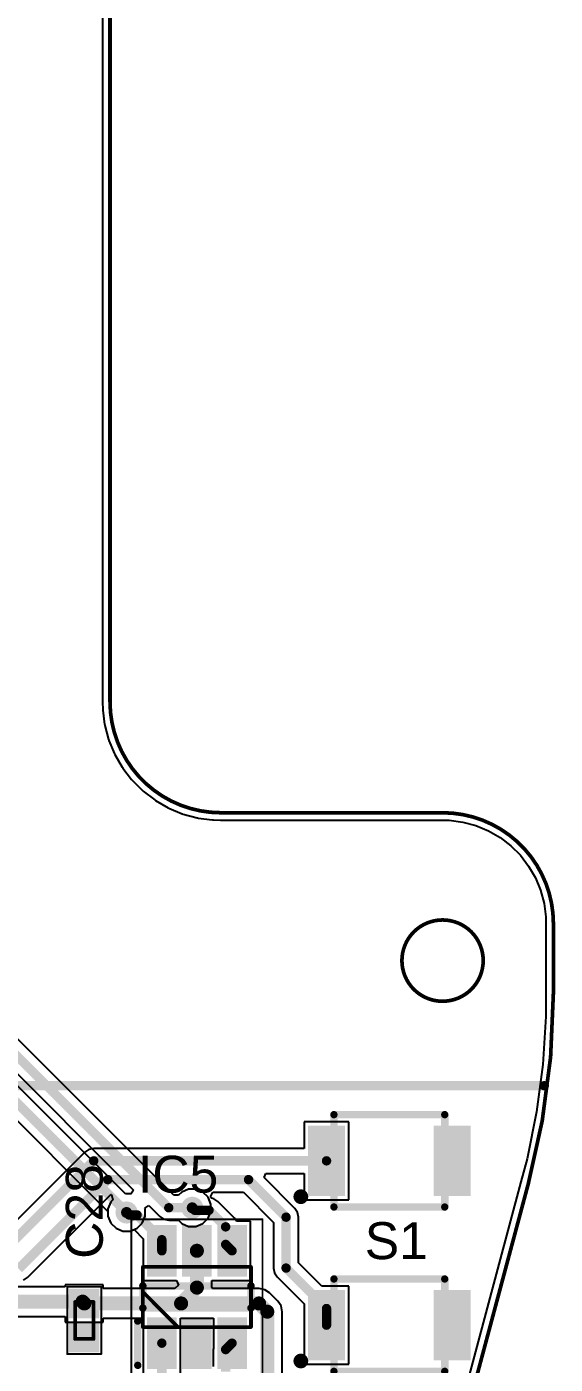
# Model space of a CAD drawing. Header units: millimetres. Extents: x -1.58 to 1.58, y -1.38 to 3.35.
# Drawn here: x 1.014 to 1.577, y 0.298 to 1.723 of the extents above; entities that cross this region are included whole.
import ezdxf

# ---------------------------------------------------------------- set-up
doc = ezdxf.new("R2010")
doc.units = ezdxf.units.MM
doc.header["$MEASUREMENT"] = 0
for name, color, linetype in [('BottomLayer', 5, 'Continuous'), ('Mechanical1', 6, 'Continuous'), ('Mechanical13', 56, 'Continuous'), ('Mechanical15', 56, 'Continuous'), ('TopLayer', 1, 'Continuous'), ('TopOverlay', 2, 'Continuous'), ('TopPaste', 8, 'Continuous'), ('TopSolder', 216, 'Continuous'), ('ViaHoleLayer', 16, 'Continuous')]:
    doc.layers.add(name, color=color, linetype=linetype)
doc.styles.add('Arial', font='arial.ttf', dxfattribs={"height": 0.2})

# ---------------------------------------------------------------- blocks, each defined once
blk = doc.blocks.new('B3U_1000P_19')
at = {"layer": 'TopLayer'}
for points in [[(-0.0827, -0.0335), (-0.0827, 0.0335), (-0.0512, 0.0335), (-0.0512, -0.0335)], [(0.0512, -0.0335), (0.0512, 0.0335), (0.0827, 0.0335), (0.0827, -0.0335)]]:
    blk.add_hatch(color=1, dxfattribs=at).paths.add_polyline_path(points)
at = {"layer": 'TopPaste'}
for points in [[(-0.0827, -0.0335), (-0.0827, 0.0335), (-0.0512, 0.0335), (-0.0512, -0.0335)], [(0.0512, -0.0335), (0.0512, 0.0335), (0.0827, 0.0335), (0.0827, -0.0335)]]:
    blk.add_hatch(color=8, dxfattribs=at).paths.add_polyline_path(points)
at = {"layer": 'TopSolder'}
for points in [[(-0.0867, -0.0375), (-0.0867, 0.0375), (-0.0472, 0.0375), (-0.0472, -0.0375)], [(0.0472, -0.0375), (0.0472, 0.0375), (0.0867, 0.0375), (0.0867, -0.0375)]]:
    blk.add_hatch(color=216, dxfattribs=at).paths.add_polyline_path(points)
at = {"layer": 'Mechanical13', "const_width": 0.00787}
for points in [[(-0.0591, 0.0492), (-0.0591, -0.0492)], [(0.0591, 0.0492), (-0.0591, 0.0492)], [(0.0591, 0.0492), (0.0591, -0.0492)], [(0.0591, -0.0492), (-0.0591, -0.0492)]]:
    blk.add_lwpolyline(points, dxfattribs=at)
at = {"layer": 'Mechanical13', "const_width": 0.00394}
for points in [[(-0.061, 0.0492, 1), (-0.0571, 0.0492, 1)], [(-0.061, 0.0492, 1), (-0.0571, 0.0492, 1)], [(0.0571, 0.0492, 1), (0.061, 0.0492, 1)], [(0.0571, 0.0492, 1), (0.061, 0.0492, 1)], [(-0.061, -0.0492, 1), (-0.0571, -0.0492, 1)], [(-0.061, -0.0492, 1), (-0.0571, -0.0492, 1)], [(0.0571, -0.0492, 1), (0.061, -0.0492, 1)], [(0.0571, -0.0492, 1), (0.061, -0.0492, 1)]]:
    blk.add_lwpolyline(points, format="xyb", close=True, dxfattribs=at)
at = {"layer": 'TopOverlay', "const_width": 0.00787}
for points in [[(0.0591, 0.0492), (-0.0591, 0.0492)], [(0.0591, -0.0492), (-0.0591, -0.0492)]]:
    blk.add_lwpolyline(points, dxfattribs=at)
at = {"layer": 'TopOverlay'}
for points, const_width in [([(-0.061, 0.0492, 1), (-0.0571, 0.0492, 1)], 0.00394), ([(0.0571, 0.0492, 1), (0.061, 0.0492, 1)], 0.00394), ([(0.0982, 0.0382, 1), (0.0904, 0.0382, 1)], 0.00787), ([(0.0884, 0.0382, 1), (0.0923, 0.0382, 1)], 0.00394), ([(0.0963, 0.0382, 1), (0.1002, 0.0382, 1)], 0.00394), ([(-0.061, -0.0492, 1), (-0.0571, -0.0492, 1)], 0.00394), ([(0.0571, -0.0492, 1), (0.061, -0.0492, 1)], 0.00394)]:
    blk.add_lwpolyline(points, format="xyb", close=True, dxfattribs=dict(at, const_width=const_width))
blk = doc.blocks.new('B3U_1000P_20')
at = {"layer": 'TopLayer'}
for points in [[(-0.0827, -0.0335), (-0.0827, 0.0335), (-0.0512, 0.0335), (-0.0512, -0.0335)], [(0.0512, -0.0335), (0.0512, 0.0335), (0.0827, 0.0335), (0.0827, -0.0335)]]:
    blk.add_hatch(color=1, dxfattribs=at).paths.add_polyline_path(points)
at = {"layer": 'TopPaste'}
for points in [[(-0.0827, -0.0335), (-0.0827, 0.0335), (-0.0512, 0.0335), (-0.0512, -0.0335)], [(0.0512, -0.0335), (0.0512, 0.0335), (0.0827, 0.0335), (0.0827, -0.0335)]]:
    blk.add_hatch(color=8, dxfattribs=at).paths.add_polyline_path(points)
at = {"layer": 'TopSolder'}
for points in [[(-0.0867, -0.0375), (-0.0867, 0.0375), (-0.0472, 0.0375), (-0.0472, -0.0375)], [(0.0472, -0.0375), (0.0472, 0.0375), (0.0867, 0.0375), (0.0867, -0.0375)]]:
    blk.add_hatch(color=216, dxfattribs=at).paths.add_polyline_path(points)
at = {"layer": 'Mechanical13', "const_width": 0.00787}
for points in [[(-0.0591, 0.0492), (-0.0591, -0.0492)], [(0.0591, 0.0492), (-0.0591, 0.0492)], [(0.0591, 0.0492), (0.0591, -0.0492)], [(0.0591, -0.0492), (-0.0591, -0.0492)]]:
    blk.add_lwpolyline(points, dxfattribs=at)
at = {"layer": 'Mechanical13', "const_width": 0.00394}
for points in [[(-0.061, 0.0492, 1), (-0.0571, 0.0492, 1)], [(-0.061, 0.0492, 1), (-0.0571, 0.0492, 1)], [(0.0571, 0.0492, 1), (0.061, 0.0492, 1)], [(0.0571, 0.0492, 1), (0.061, 0.0492, 1)], [(-0.061, -0.0492, 1), (-0.0571, -0.0492, 1)], [(-0.061, -0.0492, 1), (-0.0571, -0.0492, 1)], [(0.0571, -0.0492, 1), (0.061, -0.0492, 1)], [(0.0571, -0.0492, 1), (0.061, -0.0492, 1)]]:
    blk.add_lwpolyline(points, format="xyb", close=True, dxfattribs=at)
at = {"layer": 'TopOverlay', "const_width": 0.00787}
for points in [[(0.0591, 0.0492), (-0.0591, 0.0492)], [(0.0591, -0.0492), (-0.0591, -0.0492)]]:
    blk.add_lwpolyline(points, dxfattribs=at)
at = {"layer": 'TopOverlay'}
for points, const_width in [([(-0.061, 0.0492, 1), (-0.0571, 0.0492, 1)], 0.00394), ([(0.0571, 0.0492, 1), (0.061, 0.0492, 1)], 0.00394), ([(0.0982, 0.0382, 1), (0.0904, 0.0382, 1)], 0.00787), ([(0.0884, 0.0382, 1), (0.0923, 0.0382, 1)], 0.00394), ([(0.0963, 0.0382, 1), (0.1002, 0.0382, 1)], 0.00394), ([(-0.061, -0.0492, 1), (-0.0571, -0.0492, 1)], 0.00394), ([(0.0571, -0.0492, 1), (0.061, -0.0492, 1)], 0.00394)]:
    blk.add_lwpolyline(points, format="xyb", close=True, dxfattribs=dict(at, const_width=const_width))
blk = doc.blocks.new('SOT95P280X145_6N_68')
at = {"layer": 'TopLayer'}
for points in [[(-0.0728, 0.0492), (-0.0256, 0.0492), (-0.0256, 0.0256), (-0.0728, 0.0256)], [(0.0256, 0.0492), (0.0728, 0.0492), (0.0728, 0.0256), (0.0256, 0.0256)], [(-0.0728, 0.0118), (-0.0256, 0.0118), (-0.0256, -0.0118), (-0.0728, -0.0118)], [(0.0256, 0.0118), (0.0728, 0.0118), (0.0728, -0.0118), (0.0256, -0.0118)], [(-0.0728, -0.0256), (-0.0256, -0.0256), (-0.0256, -0.0492), (-0.0728, -0.0492)], [(0.0256, -0.0256), (0.0728, -0.0256), (0.0728, -0.0492), (0.0256, -0.0492)]]:
    blk.add_hatch(color=1, dxfattribs=at).paths.add_polyline_path(points)
at = {"layer": 'TopPaste'}
for points in [[(-0.0728, 0.0492), (-0.0256, 0.0492), (-0.0256, 0.0256), (-0.0728, 0.0256)], [(0.0256, 0.0492), (0.0728, 0.0492), (0.0728, 0.0256), (0.0256, 0.0256)], [(-0.0728, 0.0118), (-0.0256, 0.0118), (-0.0256, -0.0118), (-0.0728, -0.0118)], [(0.0256, 0.0118), (0.0728, 0.0118), (0.0728, -0.0118), (0.0256, -0.0118)], [(-0.0728, -0.0256), (-0.0256, -0.0256), (-0.0256, -0.0492), (-0.0728, -0.0492)], [(0.0256, -0.0256), (0.0728, -0.0256), (0.0728, -0.0492), (0.0256, -0.0492)]]:
    blk.add_hatch(color=8, dxfattribs=at).paths.add_polyline_path(points)
at = {"layer": 'TopSolder'}
for points in [[(-0.0768, 0.0532), (-0.0216, 0.0532), (-0.0216, 0.0216), (-0.0768, 0.0216)], [(0.0216, 0.0532), (0.0768, 0.0532), (0.0768, 0.0216), (0.0216, 0.0216)], [(-0.0768, 0.0158), (-0.0216, 0.0158), (-0.0216, -0.0158), (-0.0768, -0.0158)], [(0.0216, 0.0158), (0.0768, 0.0158), (0.0768, -0.0158), (0.0216, -0.0158)], [(-0.0768, -0.0216), (-0.0216, -0.0216), (-0.0216, -0.0532), (-0.0768, -0.0532)], [(0.0216, -0.0216), (0.0768, -0.0216), (0.0768, -0.0532), (0.0216, -0.0532)]]:
    blk.add_hatch(color=216, dxfattribs=at).paths.add_polyline_path(points)
at = {"layer": 'Mechanical13', "const_width": 0.00394}
for points in [[(-0.032, 0.0576), (0.032, 0.0576)], [(-0.032, 0.0576), (-0.032, -0.0576)], [(0.0054, 0.0576), (-0.032, 0.0202)], [(0.032, 0.0576), (0.032, -0.0576)], [(-0.032, -0.0576), (0.032, -0.0576)]]:
    blk.add_lwpolyline(points, dxfattribs=at)
at = {"layer": 'Mechanical13', "const_width": 0.00197}
for points in [[(-0.033, 0.0576, 1), (-0.031, 0.0576, 1)], [(-0.033, 0.0576, 1), (-0.031, 0.0576, 1)], [(0.0044, 0.0576, 1), (0.0064, 0.0576, 1)], [(0.031, 0.0576, 1), (0.033, 0.0576, 1)], [(0.031, 0.0576, 1), (0.033, 0.0576, 1)], [(-0.033, 0.0202, 1), (-0.031, 0.0202, 1)], [(-0.033, -0.0576, 1), (-0.031, -0.0576, 1)], [(-0.033, -0.0576, 1), (-0.031, -0.0576, 1)], [(0.031, -0.0576, 1), (0.033, -0.0576, 1)], [(0.031, -0.0576, 1), (0.033, -0.0576, 1)]]:
    blk.add_lwpolyline(points, format="xyb", close=True, dxfattribs=at)
at = {"layer": 'Mechanical15', "const_width": 0.00197}
for points in [[(-0.0827, 0.0699), (0.0827, 0.0699)], [(-0.0827, 0.0699), (-0.0827, -0.0699)], [(0.0827, 0.0699), (0.0827, -0.0699)], [(-0.0827, -0.0699), (0.0827, -0.0699)]]:
    blk.add_lwpolyline(points, dxfattribs=at)
at = {"layer": 'Mechanical15', "const_width": 0.000984}
for points in [[(-0.0832, 0.0699, 1), (-0.0822, 0.0699, 1)], [(-0.0832, 0.0699, 1), (-0.0822, 0.0699, 1)], [(0.0822, 0.0699, 1), (0.0832, 0.0699, 1)], [(0.0822, 0.0699, 1), (0.0832, 0.0699, 1)], [(-0.0832, -0.0699, 1), (-0.0822, -0.0699, 1)], [(-0.0832, -0.0699, 1), (-0.0822, -0.0699, 1)], [(0.0822, -0.0699, 1), (0.0832, -0.0699, 1)], [(0.0822, -0.0699, 1), (0.0832, -0.0699, 1)]]:
    blk.add_lwpolyline(points, format="xyb", close=True, dxfattribs=at)
at = {"layer": 'TopOverlay', "const_width": 0.00787}
for points in [[(-0.0728, 0.063), (-0.0256, 0.063)], [(-0.0118, 0.0576), (0.0118, 0.0576)], [(-0.0118, 0.0576), (-0.0118, -0.0576)], [(0.0118, 0.0576), (0.0118, -0.0576)], [(-0.0118, -0.0576), (0.0118, -0.0576)]]:
    blk.add_lwpolyline(points, dxfattribs=at)
at = {"layer": 'TopOverlay', "const_width": 0.00394}
for points in [[(-0.0748, 0.063, 1), (-0.0709, 0.063, 1)], [(-0.0276, 0.063, 1), (-0.0236, 0.063, 1)], [(-0.0138, 0.0576, 1), (-0.0098, 0.0576, 1)], [(-0.0138, 0.0576, 1), (-0.0098, 0.0576, 1)], [(0.0098, 0.0576, 1), (0.0138, 0.0576, 1)], [(0.0098, 0.0576, 1), (0.0138, 0.0576, 1)], [(-0.0138, -0.0576, 1), (-0.0098, -0.0576, 1)], [(-0.0138, -0.0576, 1), (-0.0098, -0.0576, 1)], [(0.0098, -0.0576, 1), (0.0138, -0.0576, 1)], [(0.0098, -0.0576, 1), (0.0138, -0.0576, 1)]]:
    blk.add_lwpolyline(points, format="xyb", close=True, dxfattribs=at)
blk = doc.blocks.new('CAP_0402_80')
at = {"layer": 'TopLayer'}
for points in [[(-0.0299, -0.0122), (-0.0299, 0.0122), (-0.0063, 0.0122), (-0.0063, -0.0122)], [(0.0063, -0.0122), (0.0063, 0.0122), (0.0299, 0.0122), (0.0299, -0.0122)]]:
    blk.add_hatch(color=1, dxfattribs=at).paths.add_polyline_path(points)
at = {"layer": 'TopPaste'}
for points in [[(-0.0299, -0.0122), (-0.0299, 0.0122), (-0.0063, 0.0122), (-0.0063, -0.0122)], [(0.0063, -0.0122), (0.0063, 0.0122), (0.0299, 0.0122), (0.0299, -0.0122)]]:
    blk.add_hatch(color=8, dxfattribs=at).paths.add_polyline_path(points)
at = {"layer": 'TopSolder'}
for points in [[(-0.0339, -0.0162), (-0.0339, 0.0162), (-0.0023, 0.0162), (-0.0023, -0.0162)], [(0.0023, -0.0162), (0.0023, 0.0162), (0.0339, 0.0162), (0.0339, -0.0162)]]:
    blk.add_hatch(color=216, dxfattribs=at).paths.add_polyline_path(points)
at = {"layer": 'Mechanical13', "const_width": 0.00394}
for points in [[(-0.0197, 0.0098), (0.0197, 0.0098)], [(-0.0197, 0.0098), (-0.0197, -0.0098)], [(0.0197, 0.0098), (0.0197, -0.0098)], [(-0.0197, -0.0098), (0.0197, -0.0098)]]:
    blk.add_lwpolyline(points, dxfattribs=at)
at = {"layer": 'Mechanical13', "const_width": 0.00197}
for points in [[(-0.0207, 0.0098, 1), (-0.0187, 0.0098, 1)], [(-0.0207, 0.0098, 1), (-0.0187, 0.0098, 1)], [(0.0187, 0.0098, 1), (0.0207, 0.0098, 1)], [(0.0187, 0.0098, 1), (0.0207, 0.0098, 1)], [(-0.0207, -0.0098, 1), (-0.0187, -0.0098, 1)], [(-0.0207, -0.0098, 1), (-0.0187, -0.0098, 1)], [(0.0187, -0.0098, 1), (0.0207, -0.0098, 1)], [(0.0187, -0.0098, 1), (0.0207, -0.0098, 1)]]:
    blk.add_lwpolyline(points, format="xyb", close=True, dxfattribs=at)
at = {"layer": 'Mechanical15', "const_width": 0.00197}
for points in [[(-0.0358, 0.0181), (0.0358, 0.0181)], [(-0.0358, 0.0181), (-0.0358, -0.0181)], [(0.0358, 0.0181), (0.0358, -0.0181)], [(-0.0358, -0.0181), (0.0358, -0.0181)]]:
    blk.add_lwpolyline(points, dxfattribs=at)
at = {"layer": 'Mechanical15', "const_width": 0.000984}
for points in [[(-0.0363, 0.0181, 1), (-0.0353, 0.0181, 1)], [(-0.0363, 0.0181, 1), (-0.0353, 0.0181, 1)], [(0.0353, 0.0181, 1), (0.0363, 0.0181, 1)], [(0.0353, 0.0181, 1), (0.0363, 0.0181, 1)], [(-0.0363, -0.0181, 1), (-0.0353, -0.0181, 1)], [(-0.0363, -0.0181, 1), (-0.0353, -0.0181, 1)], [(0.0353, -0.0181, 1), (0.0363, -0.0181, 1)], [(0.0353, -0.0181, 1), (0.0363, -0.0181, 1)]]:
    blk.add_lwpolyline(points, format="xyb", close=True, dxfattribs=at)

msp = doc.modelspace()

# ---------------------------------------------------------------- hatches: boundary and pattern name
at = {"layer": 'BottomLayer'}
h = msp.add_hatch(color=5, dxfattribs=at)
edge = h.paths.add_edge_path()
edge.add_arc((1.12, 0.46), 0.0118, 0, 360)
h = msp.add_hatch(color=5, dxfattribs=at)
edge = h.paths.add_edge_path()
edge.add_arc((1.19, 0.465), 0.0118, 0, 360)
at = {"layer": 'TopLayer'}
h = msp.add_hatch(color=1, dxfattribs=at)
edge = h.paths.add_edge_path()
edge.add_arc((1.12, 0.46), 0.0118, 0, 360)
h = msp.add_hatch(color=1, dxfattribs=at)
edge = h.paths.add_edge_path()
edge.add_arc((1.19, 0.465), 0.0118, 0, 360)
at = {"layer": 'ViaHoleLayer'}
h = msp.add_hatch(color=16, dxfattribs=at)
edge = h.paths.add_edge_path()
edge.add_arc((1.19, 0.465), 0.00591, 0, 360)
h = msp.add_hatch(color=16, dxfattribs=at)
edge = h.paths.add_edge_path()
edge.add_arc((1.12, 0.46), 0.00591, 0, 360)

# ---------------------------------------------------------------- linework, layer by layer
at = {"layer": 'BottomLayer'}
for p, q in [((1.0943, 1.752), (1.0943, 1.0039)), ((1.0943, 1.0039), (1.0944, 1.0038)), ((1.0944, 1.0038), (1.0943, 1.0037)), ((1.0943, 1.0037), (1.0946, 0.9959)), ((1.0946, 0.9959), (1.0947, 0.9956)), ((1.0947, 0.9956), (1.0947, 0.9952)), ((1.0947, 0.9952), (1.0967, 0.9798)), ((1.0967, 0.9798), (1.0968, 0.9793)), ((1.0968, 0.9793), (1.0969, 0.9788)), ((1.0969, 0.9788), (1.1009, 0.9639)), ((1.1009, 0.9639), (1.1011, 0.9634)), ((1.1011, 0.9634), (1.1012, 0.9629)), ((1.1012, 0.9629), (1.1071, 0.9486)), ((1.1071, 0.9486), (1.1074, 0.9482)), ((1.1074, 0.9482), (1.1076, 0.9477)), ((1.1076, 0.9477), (1.1153, 0.9343)), ((1.1153, 0.9343), (1.1157, 0.9339)), ((1.1157, 0.9339), (1.1159, 0.9334)), ((1.1159, 0.9334), (1.1253, 0.9212)), ((1.1705, 0.4783), (0.7233, 0.9255)), ((1.1253, 0.9212), (1.1257, 0.9208)), ((1.1257, 0.9208), (1.126, 0.9204)), ((1.126, 0.9204), (1.1369, 0.9095)), ((0.7079, 0.9034), (1.1275, 0.4837)), ((1.1369, 0.9095), (1.1374, 0.9092)), ((1.1374, 0.9092), (1.1377, 0.9088)), ((1.1377, 0.9088), (1.15, 0.8994)), ((1.15, 0.8994), (1.1504, 0.8991)), ((1.1504, 0.8991), (1.1508, 0.8988)), ((1.1508, 0.8988), (1.1642, 0.8911)), ((1.1189, 0.4798), (0.7033, 0.8955)), ((1.1642, 0.8911), (1.1647, 0.8909)), ((1.1647, 0.8909), (1.1652, 0.8906)), ((1.1652, 0.8906), (1.1794, 0.8847)), ((1.1794, 0.8847), (1.18, 0.8846)), ((1.18, 0.8846), (1.1804, 0.8843)), ((1.1804, 0.8843), (1.1954, 0.8803)), ((0.6879, 0.8734), (1.1002, 0.4611)), ((1.1954, 0.8803), (1.1959, 0.8803)), ((1.1959, 0.8803), (1.1964, 0.8801)), ((1.1964, 0.8801), (1.2117, 0.8781)), ((1.2117, 0.8781), (1.2121, 0.8781)), ((1.2121, 0.8781), (1.2125, 0.8781)), ((1.2125, 0.8781), (1.2202, 0.8778)), ((1.2202, 0.8778), (1.2203, 0.8778)), ((1.2203, 0.8778), (1.2205, 0.8778)), ((1.2205, 0.8778), (1.4567, 0.8778)), ((1.4567, 0.8778), (1.4639, 0.8778)), ((1.4639, 0.8778), (1.4782, 0.8759)), ((1.4782, 0.8759), (1.4922, 0.8722)), ((1.4922, 0.8722), (1.5055, 0.8667)), ((1.5055, 0.8667), (1.518, 0.8594)), ((1.518, 0.8594), (1.5294, 0.8507)), ((1.5294, 0.8507), (1.5396, 0.8405)), ((1.5396, 0.8405), (1.5484, 0.829)), ((1.5484, 0.829), (1.5556, 0.8165)), ((1.5556, 0.8165), (1.5612, 0.8032)), ((1.5612, 0.8032), (1.5649, 0.7892)), ((1.5649, 0.7892), (1.5668, 0.7749)), ((1.5668, 0.7749), (1.5668, 0.7677)), ((1.5668, 0.7677), (1.5668, 0.6942)), ((1.5668, 0.6942), (1.5668, 0.6687)), ((1.5668, 0.6687), (1.5634, 0.6178)), ((1.5634, 0.6178), (1.5568, 0.5672)), ((1.5568, 0.5672), (1.5468, 0.5171)), ((1.5468, 0.5171), (1.5402, 0.4925)), ((1.1861, 0.4848), (1.1788, 0.4818)), ((1.1939, 0.4848), (1.1861, 0.4848)), ((1.2012, 0.4818), (1.1939, 0.4848)), ((1.5402, 0.4925), (1.4479, 0.148)), ((1.5402, 0.4925), (1.5402, 0.4925)), ((1.1239, 0.4798), (1.1189, 0.4798)), ((1.1247, 0.4795), (1.1239, 0.4798)), ((1.1275, 0.4837), (1.1247, 0.4795)), ((1.1752, 0.4783), (1.1705, 0.4783)), ((1.1788, 0.4818), (1.1752, 0.4783)), ((1.2068, 0.4762), (1.2012, 0.4818)), ((1.2098, 0.4689), (1.2068, 0.4762)), ((1.1002, 0.4611), (1.1002, 0.4561)), ((1.1002, 0.4561), (1.1032, 0.4488)), ((1.1368, 0.4488), (1.1398, 0.4561)), ((1.1395, 0.4647), (1.1437, 0.4675)), ((1.1398, 0.4639), (1.1395, 0.4647)), ((1.1398, 0.4561), (1.1398, 0.4639)), ((1.1437, 0.4675), (1.1556, 0.4556)), ((1.2068, 0.4538), (1.2098, 0.4611)), ((1.2098, 0.4611), (1.2098, 0.4689)), ((1.1032, 0.4488), (1.1088, 0.4432)), ((1.1088, 0.4432), (1.1161, 0.4402)), ((1.1239, 0.4402), (1.1312, 0.4432)), ((1.1312, 0.4432), (1.1368, 0.4488)), ((1.1556, 0.4556), (1.1599, 0.4528)), ((1.1599, 0.4528), (1.165, 0.4517)), ((1.165, 0.4517), (1.1752, 0.4517)), ((1.1752, 0.4517), (1.1788, 0.4482)), ((1.1788, 0.4482), (1.1861, 0.4452)), ((1.1861, 0.4452), (1.1939, 0.4452)), ((1.1939, 0.4452), (1.2012, 0.4482)), ((1.2012, 0.4482), (1.2068, 0.4538)), ((1.1161, 0.4402), (1.1239, 0.4402))]:
    msp.add_line(p, q, dxfattribs=at)
at = {"layer": 'BottomLayer', "const_width": 0.01}
for points in [[(0.71, 0.92), (1.165, 0.465)], [(0.69, 0.89), (1.12, 0.46)], [(1.165, 0.465), (1.19, 0.465)]]:
    msp.add_lwpolyline(points, dxfattribs=at)
at = {"layer": 'BottomLayer', "const_width": 0.005}
for points in [[(1.1175, 0.46, 1), (1.1225, 0.46, 1)], [(1.1625, 0.465, 1), (1.1675, 0.465, 1)], [(1.1625, 0.465, 1), (1.1675, 0.465, 1)], [(1.1875, 0.465, 1), (1.1925, 0.465, 1)]]:
    msp.add_lwpolyline(points, format="xyb", close=True, dxfattribs=at)
at = {"layer": 'Mechanical1', "const_width": 0.00394}
for points in [[(1.1024, 1.0039), (1.1024, 1.752)], [(1.2205, 0.8858), (1.4567, 0.8858)], [(1.5748, 0.6942), (1.5748, 0.7677)], [(1.4557, 0.1459), (1.548, 0.4904)]]:
    msp.add_lwpolyline(points, dxfattribs=at)
at = {"layer": 'Mechanical1'}
for points, const_width in [([(1.1014, 1.0039, 1), (1.1033, 1.0039, 1)], 0.00197), ([(1.1014, 1.0039, 1), (1.1033, 1.0039, 1)], 0.00197), ([(1.2195, 0.8858, 1), (1.2215, 0.8858, 1)], 0.00197), ([(1.2195, 0.8858, 1), (1.2215, 0.8858, 1)], 0.00197), ([(1.4557, 0.8858, 1), (1.4577, 0.8858, 1)], 0.00197), ([(1.4557, 0.8858, 1), (1.4577, 0.8858, 1)], 0.00197), ([(1.5, 0.7283, 1), (1.4134, 0.7283, 1)], 0.00394), ([(1.5738, 0.7677, 1), (1.5758, 0.7677, 1)], 0.00197), ([(1.5738, 0.7677, 1), (1.5758, 0.7677, 1)], 0.00197), ([(1.4124, 0.7283, 1), (1.4144, 0.7283, 1)], 0.00197), ([(1.499, 0.7283, 1), (1.501, 0.7283, 1)], 0.00197), ([(1.5738, 0.6942, 1), (1.5758, 0.6942, 1)], 0.00197), ([(1.5738, 0.6942, 1), (1.5758, 0.6942, 1)], 0.00197), ([(1.547, 0.4904, 1), (1.549, 0.4904, 1)], 0.00197), ([(1.547, 0.4904, 1), (1.549, 0.4904, 1)], 0.00197)]:
    msp.add_lwpolyline(points, format="xyb", close=True, dxfattribs=dict(at, const_width=const_width))
at = {"layer": 'Mechanical1', "const_width": 0.00394}
for points in [[(1.2205, 0.8858, -0.414214), (1.1024, 1.0039)], [(1.4567, 0.8858, -0.414214), (1.5748, 0.7677)], [(1.5748, 0.6942, -0.065543), (1.548, 0.4904)]]:
    msp.add_lwpolyline(points, format="xyb", dxfattribs=at)
at = {"layer": 'Mechanical15', "const_width": 0.01}
msp.add_lwpolyline([(0.77, 0.595), (1.565, 0.595)], dxfattribs=at)
at = {"layer": 'Mechanical15', "const_width": 0.005}
msp.add_lwpolyline([(1.5625, 0.595, 1), (1.5675, 0.595, 1)], format="xyb", close=True, dxfattribs=at)
at = {"layer": 'TopLayer'}
for p, q in [((1.0943, 1.752), (1.0943, 1.0039)), ((1.0943, 1.0039), (1.0944, 1.0038)), ((1.0944, 1.0038), (1.0943, 1.0037)), ((1.0943, 1.0037), (1.0946, 0.9959)), ((1.0946, 0.9959), (1.0947, 0.9956)), ((1.0947, 0.9956), (1.0947, 0.9952)), ((1.0947, 0.9952), (1.0967, 0.9798)), ((1.0967, 0.9798), (1.0968, 0.9793)), ((1.0968, 0.9793), (1.0969, 0.9788)), ((1.0969, 0.9788), (1.1009, 0.9639)), ((1.1009, 0.9639), (1.1011, 0.9634)), ((1.1011, 0.9634), (1.1012, 0.9629)), ((1.1012, 0.9629), (1.1071, 0.9486)), ((1.1071, 0.9486), (1.1074, 0.9482)), ((1.1074, 0.9482), (1.1076, 0.9477)), ((1.1076, 0.9477), (1.1153, 0.9343)), ((1.1153, 0.9343), (1.1157, 0.9339)), ((1.1157, 0.9339), (1.1159, 0.9334)), ((1.1159, 0.9334), (1.1253, 0.9212)), ((1.1253, 0.9212), (1.1257, 0.9208)), ((1.1257, 0.9208), (1.126, 0.9204)), ((1.126, 0.9204), (1.1369, 0.9095)), ((1.1369, 0.9095), (1.1374, 0.9092)), ((1.1374, 0.9092), (1.1377, 0.9088)), ((1.1377, 0.9088), (1.15, 0.8994)), ((1.15, 0.8994), (1.1504, 0.8991)), ((1.1504, 0.8991), (1.1508, 0.8988)), ((1.1508, 0.8988), (1.1642, 0.8911)), ((1.1642, 0.8911), (1.1647, 0.8909)), ((1.1647, 0.8909), (1.1652, 0.8906)), ((1.1652, 0.8906), (1.1794, 0.8847)), ((1.1794, 0.8847), (1.18, 0.8846)), ((1.18, 0.8846), (1.1804, 0.8843)), ((1.1804, 0.8843), (1.1954, 0.8803)), ((1.1954, 0.8803), (1.1959, 0.8803)), ((1.1959, 0.8803), (1.1964, 0.8801)), ((1.1964, 0.8801), (1.2117, 0.8781)), ((1.2117, 0.8781), (1.2121, 0.8781)), ((1.2121, 0.8781), (1.2125, 0.8781)), ((1.2125, 0.8781), (1.2202, 0.8778)), ((1.2202, 0.8778), (1.2203, 0.8778)), ((1.2203, 0.8778), (1.2205, 0.8778)), ((1.2205, 0.8778), (1.4567, 0.8778)), ((1.4567, 0.8778), (1.4639, 0.8778)), ((1.4639, 0.8778), (1.4782, 0.8759)), ((1.4782, 0.8759), (1.4922, 0.8722)), ((1.4922, 0.8722), (1.5055, 0.8667)), ((1.5055, 0.8667), (1.518, 0.8594)), ((1.518, 0.8594), (1.5294, 0.8507)), ((1.5294, 0.8507), (1.5396, 0.8405)), ((1.5396, 0.8405), (1.5484, 0.829)), ((1.5484, 0.829), (1.5556, 0.8165)), ((1.5556, 0.8165), (1.5612, 0.8032)), ((1.5612, 0.8032), (1.5649, 0.7892)), ((1.5649, 0.7892), (1.5668, 0.7749)), ((1.5668, 0.7749), (1.5668, 0.7677)), ((1.5668, 0.7677), (1.5668, 0.6942)), ((1.5668, 0.6942), (1.5668, 0.6687)), ((1.5668, 0.6687), (1.5634, 0.6178)), ((1.5634, 0.6178), (1.5568, 0.5672)), ((1.3568, 0.5565), (1.3093, 0.5565)), ((1.3093, 0.5565), (1.3093, 0.5283)), ((1.3568, 0.4735), (1.3568, 0.5565)), ((1.5568, 0.5672), (1.5468, 0.5171)), ((1.0799, 0.5272), (1.0756, 0.5244)), ((1.085, 0.5283), (1.0799, 0.5272)), ((1.3093, 0.5283), (1.085, 0.5283)), ((1.0756, 0.5244), (0.9895, 0.4383)), ((1.5468, 0.5171), (1.5402, 0.4925)), ((1.2666, 0.4971), (1.2685, 0.5017)), ((1.2685, 0.5017), (1.3093, 0.5017)), ((1.3093, 0.5017), (1.3093, 0.4735)), ((1.2994, 0.4644), (1.2666, 0.4971)), ((1.5402, 0.4925), (1.4479, 0.148)), ((1.5402, 0.4925), (1.5402, 0.4925)), ((1.0144, 0.3906), (1.1031, 0.4793)), ((1.1032, 0.4712), (1.1002, 0.4639)), ((1.1031, 0.4793), (1.104, 0.4791)), ((1.1054, 0.4734), (1.1032, 0.4712)), ((1.104, 0.4791), (1.1054, 0.4734)), ((1.2094, 0.4767), (1.2121, 0.4817)), ((1.2104, 0.4751), (1.2094, 0.4767)), ((1.213, 0.4746), (1.2104, 0.4751)), ((1.2121, 0.4817), (1.2445, 0.4817)), ((1.2173, 0.4718), (1.213, 0.4746)), ((1.235, 0.4541), (1.2173, 0.4718)), ((1.2445, 0.4817), (1.2767, 0.4495)), ((1.3093, 0.4735), (1.3568, 0.4735)), ((1.1002, 0.4639), (1.1002, 0.4561)), ((1.1002, 0.4561), (1.1032, 0.4488)), ((1.3022, 0.4601), (1.2994, 0.4644)), ((1.3033, 0.455), (1.3022, 0.4601)), ((1.1032, 0.4488), (1.1088, 0.4432)), ((1.1088, 0.4432), (1.1161, 0.4402)), ((1.1239, 0.4402), (1.128, 0.4419)), ((1.128, 0.4419), (1.1378, 0.4321)), ((1.2372, 0.4508), (1.235, 0.4541)), ((1.2522, 0.4508), (1.2372, 0.4508)), ((1.2522, 0.3876), (1.2522, 0.4508)), ((1.2767, 0.4495), (1.2767, 0.4008)), ((1.3033, 0.4063), (1.3033, 0.455)), ((1.1161, 0.4402), (1.1239, 0.4402)), ((1.1378, 0.4321), (1.1378, 0.3876)), ((1.2767, 0.4008), (1.2778, 0.3957)), ((1.3281, 0.3815), (1.3033, 0.4063)), ((1.0101, 0.3878), (1.0144, 0.3906)), ((1.1378, 0.3876), (1.1732, 0.3876)), ((1.1732, 0.3876), (1.1752, 0.3826)), ((1.2108, 0.38), (1.2108, 0.3876)), ((1.2108, 0.3876), (1.2522, 0.3876)), ((1.2778, 0.3957), (1.2806, 0.3914)), ((1.2806, 0.3914), (1.3093, 0.3627)), ((1.0548, 0.3808), (-0.2978, 0.3808)), ((1.0952, 0.3829), (1.0548, 0.3829)), ((1.0548, 0.3829), (1.0548, 0.3808)), ((1.0952, 0.3789), (1.0952, 0.3829)), ((1.1716, 0.3789), (1.0952, 0.3789)), ((1.1752, 0.3826), (1.1716, 0.3789)), ((1.2117, 0.3789), (1.2108, 0.38)), ((1.2612, 0.3789), (1.2117, 0.3789)), ((1.2673, 0.3777), (1.2612, 0.3789)), ((1.2724, 0.3743), (1.2673, 0.3777)), ((1.2812, 0.3655), (1.2724, 0.3743)), ((1.3568, 0.3815), (1.3281, 0.3815)), ((1.3568, 0.2985), (1.3568, 0.3815)), ((1.2846, 0.3604), (1.2812, 0.3655)), ((1.2858, 0.3543), (1.2846, 0.3604)), ((1.3093, 0.3627), (1.3093, 0.2985)), ((0.9847, 0.3492), (1.0548, 0.3492)), ((1.0548, 0.3492), (1.0548, 0.3433)), ((1.0548, 0.3433), (1.0952, 0.3433)), ((1.0952, 0.3433), (1.0952, 0.3473)), ((1.0952, 0.3473), (1.1378, 0.3473)), ((1.1378, 0.3473), (1.1378, 0.2892)), ((1.1774, 0.2892), (1.1774, 0.3473)), ((1.1774, 0.3473), (1.2126, 0.3473)), ((1.2126, 0.3473), (1.2126, 0.3153)), ((1.2858, 0.2613), (1.2858, 0.3543)), ((1.2126, 0.3153), (1.2123, 0.314)), ((1.2123, 0.314), (1.2123, 0.2961)), ((1.3093, 0.2985), (1.3568, 0.2985))]:
    msp.add_line(p, q, dxfattribs=at)
for points, const_width in [([(0.995, 0.425), (1.085, 0.515)], 0.01), ([(1.085, 0.515), (1.3331, 0.515)], 0.01), ([(1.005, 0.4), (1.1, 0.495)], 0.01), ([(1.1, 0.495), (1.25, 0.495)], 0.01), ([(1.25, 0.495), (1.29, 0.455)], 0.01), ([(1.12, 0.46), (1.1226, 0.4574)], 0.01), ([(1.1226, 0.4574), (1.1312, 0.4574)], 0.01), ([(1.1312, 0.4574), (1.1576, 0.431)], 0.01), ([(1.19, 0.465), (1.1926, 0.4624)], 0.01), ([(1.1926, 0.4624), (1.2079, 0.4624)], 0.01), ([(1.2079, 0.4624), (1.2256, 0.4447)], 0.01), ([(1.29, 0.4008), (1.29, 0.455)], 0.01), ([(1.2256, 0.426), (1.2256, 0.4447)], 0.01), ([(1.1576, 0.4192), (1.1576, 0.431)], 0.01), ([(1.2256, 0.426), (1.2324, 0.4192)], 0.01), ([(1.195, 0.38), (1.195, 0.4192)], 0.015), ([(1.29, 0.4008), (1.3331, 0.3577)], 0.01), ([(1.1781, 0.3631), (1.195, 0.38)], 0.015), ([(0.94, 0.365), (1.0731, 0.365)], 0.015), ([(1.0731, 0.365), (1.075, 0.3631)], 0.015), ([(1.075, 0.3631), (1.1781, 0.3631)], 0.015), ([(1.1781, 0.3631), (1.2612, 0.3631)], 0.015), ([(1.2612, 0.3631), (1.27, 0.3543)], 0.015), ([(1.27, 0.2613), (1.27, 0.3543)], 0.015), ([(1.3331, 0.34), (1.3331, 0.3577)], 0.01), ([(1.1576, 0.2624), (1.1576, 0.3208)], 0.01), ([(1.2256, 0.314), (1.2324, 0.3208)], 0.01), ([(1.2256, 0.2906), (1.2256, 0.314)], 0.01)]:
    msp.add_lwpolyline(points, dxfattribs=dict(at, const_width=const_width))
for points, const_width in [([(1.0825, 0.515, 1), (1.0875, 0.515, 1)], 0.005), ([(1.0825, 0.515, 1), (1.0875, 0.515, 1)], 0.005), ([(1.3306, 0.515, 1), (1.3356, 0.515, 1)], 0.005), ([(1.0975, 0.495, 1), (1.1025, 0.495, 1)], 0.005), ([(1.0975, 0.495, 1), (1.1025, 0.495, 1)], 0.005), ([(1.2475, 0.495, 1), (1.2525, 0.495, 1)], 0.005), ([(1.2475, 0.495, 1), (1.2525, 0.495, 1)], 0.005), ([(1.1175, 0.46, 1), (1.1225, 0.46, 1)], 0.005), ([(1.1201, 0.4574, 1), (1.1251, 0.4574, 1)], 0.005), ([(1.1201, 0.4574, 1), (1.1251, 0.4574, 1)], 0.005), ([(1.1287, 0.4574, 1), (1.1337, 0.4574, 1)], 0.005), ([(1.1287, 0.4574, 1), (1.1337, 0.4574, 1)], 0.005), ([(1.1875, 0.465, 1), (1.1925, 0.465, 1)], 0.005), ([(1.1901, 0.4624, 1), (1.1951, 0.4624, 1)], 0.005), ([(1.1901, 0.4624, 1), (1.1951, 0.4624, 1)], 0.005), ([(1.2054, 0.4624, 1), (1.2104, 0.4624, 1)], 0.005), ([(1.2054, 0.4624, 1), (1.2104, 0.4624, 1)], 0.005), ([(1.2875, 0.455, 1), (1.2925, 0.455, 1)], 0.005), ([(1.2875, 0.455, 1), (1.2925, 0.455, 1)], 0.005), ([(1.2231, 0.4447, 1), (1.2281, 0.4447, 1)], 0.005), ([(1.2231, 0.4447, 1), (1.2281, 0.4447, 1)], 0.005), ([(1.1551, 0.431, 1), (1.1601, 0.431, 1)], 0.005), ([(1.1551, 0.431, 1), (1.1601, 0.431, 1)], 0.005), ([(1.2231, 0.426, 1), (1.2281, 0.426, 1)], 0.005), ([(1.2231, 0.426, 1), (1.2281, 0.426, 1)], 0.005), ([(1.1551, 0.4192, 1), (1.1601, 0.4192, 1)], 0.005), ([(1.1912, 0.4192, 1), (1.1987, 0.4192, 1)], 0.0075), ([(1.2299, 0.4192, 1), (1.2349, 0.4192, 1)], 0.005), ([(1.2875, 0.4008, 1), (1.2925, 0.4008, 1)], 0.005), ([(1.2875, 0.4008, 1), (1.2925, 0.4008, 1)], 0.005), ([(1.1912, 0.38, 1), (1.1987, 0.38, 1)], 0.0075), ([(1.1912, 0.38, 1), (1.1987, 0.38, 1)], 0.0075), ([(1.0694, 0.365, 1), (1.0769, 0.365, 1)], 0.0075), ([(1.0694, 0.365, 1), (1.0769, 0.365, 1)], 0.0075), ([(1.0713, 0.3631, 1), (1.0788, 0.3631, 1)], 0.0075), ([(1.0713, 0.3631, 1), (1.0788, 0.3631, 1)], 0.0075), ([(1.1744, 0.3631, 1), (1.1819, 0.3631, 1)], 0.0075), ([(1.1744, 0.3631, 1), (1.1819, 0.3631, 1)], 0.0075), ([(1.1744, 0.3631, 1), (1.1819, 0.3631, 1)], 0.0075), ([(1.2575, 0.3631, 1), (1.265, 0.3631, 1)], 0.0075), ([(1.2575, 0.3631, 1), (1.265, 0.3631, 1)], 0.0075), ([(1.2663, 0.3543, 1), (1.2737, 0.3543, 1)], 0.0075), ([(1.2663, 0.3543, 1), (1.2737, 0.3543, 1)], 0.0075), ([(1.3306, 0.3577, 1), (1.3356, 0.3577, 1)], 0.005), ([(1.3306, 0.3577, 1), (1.3356, 0.3577, 1)], 0.005), ([(1.3306, 0.34, 1), (1.3356, 0.34, 1)], 0.005), ([(1.1551, 0.3208, 1), (1.1601, 0.3208, 1)], 0.005), ([(1.2231, 0.314, 1), (1.2281, 0.314, 1)], 0.005), ([(1.2231, 0.314, 1), (1.2281, 0.314, 1)], 0.005), ([(1.2299, 0.3208, 1), (1.2349, 0.3208, 1)], 0.005)]:
    msp.add_lwpolyline(points, format="xyb", close=True, dxfattribs=dict(at, const_width=const_width))

# ---------------------------------------------------------------- block references
for name, p, rotation in [('B3U_1000P_20', (1.4, 0.515), 180), ('SOT95P280X145_6N_68', (1.195, 0.37), 90), ('B3U_1000P_19', (1.4, 0.34), 180), ('CAP_0402_80', (1.075, 0.345), 90)]:
    msp.add_blockref(name, p, dxfattribs=dict(rotation=rotation))

# ---------------------------------------------------------------- texts
at = {"layer": 'TopOverlay', "style": 'Arial'}
for s, p in [('IC5', (1.1322, 0.4811)), ('S1', (1.3738, 0.4103))]:
    msp.add_text(s, height=0.03937, dxfattribs=at).set_placement(p)
msp.add_text('C28', height=0.03937, rotation=90, dxfattribs=at).set_placement((1.0947, 0.4106))

doc.saveas('drawing.dxf')
